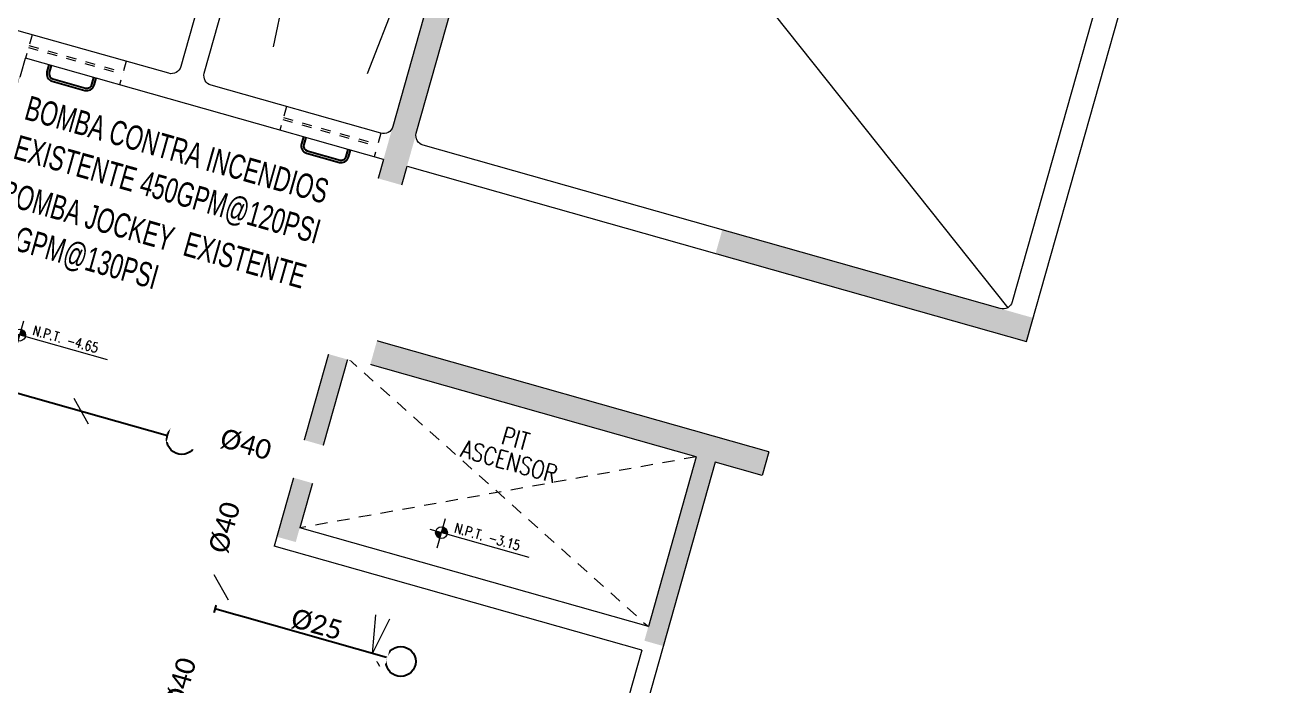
# Model space of a CAD drawing. Header units: inches. Extents: x 0 to 766, y -245 to 236.
# Drawn here: x 58.88 to 71.67, y -196.38 to -189.64 of the extents above; entities that cross this region are included whole.
import ezdxf

# ---------------------------------------------------------------- set-up
doc = ezdxf.new("R2010")
doc.units = ezdxf.units.IN
doc.header["$MEASUREMENT"] = 0
doc.linetypes.add('DASHED2', pattern=[0.375, 0.25, -0.125])
doc.linetypes.add('HIDDEN2', pattern=[0.1875, 0.125, -0.0625])
for name, color, linetype, lineweight in [('00 SOS 911 - ACCES. ACI', 125, 'Continuous', 9), ('000 SOS 911 - ACCESORIOS ACI', 3, 'Continuous', 20), ('000 SOS 911 ROCIADORES', 5, 'Continuous', 25), ('000 SOS 911 TEXTOS', 4, 'Continuous', 0), ('000 SOS 911 TEXTOS ACI', 7, 'Continuous', 9), ('000 SOS 911 TUBERIA ACI', 1, 'Continuous', 25), ('HATCH', 251, 'Continuous', 9), ('MUROS', 251, 'Continuous', 9), ('NIVELES-NPT', 251, 'Continuous', 9), ('PROYECCION', 251, 'DASHED2', 9), ('PROYECCIONES', 251, 'HIDDEN2', 9), ('TEXTO-AMBIENTE', 251, 'Continuous', 9)]:
    doc.layers.add(name, color=color, linetype=linetype, lineweight=lineweight)
doc.layers.add('LAYERYYY', color=7, linetype='Continuous')
doc.styles.add('P&R', font='calibril.ttf')
doc.styles.add('PIPE', font='ARIALN.TTF', dxfattribs={"width": 0.8})
doc.styles.add('ROMANS', font='romans.shx', dxfattribs={"width": 0.8})

# ---------------------------------------------------------------- blocks, each defined once
blk = doc.blocks.new('A$C36F44313')
at = {"color": 6}
for points in [[(-1.45335216075e-05, 0.1500128470361233), (-1.45337544382e-05, 0.0750129595398903, 0.4142135466428938), (0.0749854635214433, 1.29602849483e-05), (0.4249849610496315, 1.29453837872e-05, 0.4142135630095771), (0.4999849632149564, 0.0750129446387291), (0.4999849634477871, 0.150012943893671)], [(0.0249854665016756, 0.1500128470361233), (0.0249854662688449, 0.0750129595398903, 0.4142135532722186), (0.0749854645691812, 0.0250129587948322), (0.4249849616317079, 0.025012943893671, 0.4142135700108899), (0.4749849631916734, 0.0750129446387291), (0.4749849634245038, 0.150012943893671)]]:
    blk.add_lwpolyline(points, format="xyb", dxfattribs=at)
blk = doc.blocks.new('A$C4D4D0569')
blk.add_blockref('A$C36F44313', (1.43747311085e-05, -1.28149986267e-05))
blk = doc.blocks.new('NPT')
at = {"layer": 'NIVELES-NPT'}
h = blk.add_hatch(color=256, dxfattribs=at)
h.paths.add_polyline_path([(0, -0.0613262704653153), (0, 0), (-0.0602854464600569, 0, 0.0042792132716365), (-0.0602942788464134, -0.0010319916191293, 0.4142135623729712)])
h.paths.add_polyline_path([(0, 0), (0.0602854464600569, 0, 0.4092090227639318), (0, 0.0592622872270567)])
blk.add_line((0.9320041173916704, 0), (-0.1193010463946393, 0), dxfattribs=at)
blk.add_lwpolyline([(0, -0.1597670624796592), (0, 0.149364873615923)], dxfattribs=at)
at = {"layer": 'NIVELES-NPT', "linetype": 'Continuous'}
blk.add_circle((0, -0.0010319916191293), 0.0602942788463125, dxfattribs=at)
at = {"layer": 'NIVELES-NPT', "style": 'ROMANS', "width": 0.8}
blk.add_attdef('N.P.T.±0.00', (0.1175420202139321, 0.0358007524059758), '', height=0.1, dxfattribs=at)
blk = doc.blocks.new('UPR1')
at = {"layer": '000 SOS 911 ROCIADORES'}
blk.add_circle((0, 0), 6, dxfattribs=at)
blk = doc.blocks.new('000 SOS911 - COLGADORES')
at = {"layer": '000 SOS 911 - ACCESORIOS ACI'}
blk.add_lwpolyline([(2289.820134768947, 2442.903941979981), (2290.030596254191, 2442.69308939925)], dxfattribs=at)
blk = doc.blocks.new('SPRIG4')
blk.add_circle((0, -2.728484105318785e-12), 5.999999999999999)
at = {"layer": 'LAYERYYY', "insert": (11.61949032314078, 12.96447234337757), "char_height": 7.5, "width": 9.441116276991707, "attachment_point": 2, "style": 'P&R'}
blk.add_mtext('EC', dxfattribs=at)

msp = doc.modelspace()

# ---------------------------------------------------------------- hatches: boundary and pattern name
at = {"layer": 'HATCH'}
h = msp.add_hatch(color=256, dxfattribs=at)
h.dxf.hatch_style = 1
h.paths.add_polyline_path([(64.95872284704713, -197.7181707033376), (60.96524222337479, -196.5891833510459), (59.97226958337575, -200.1015198029538), (60.16473042563332, -200.1559301975721), (61.08969167996698, -196.8841643309035), (64.65014051415633, -197.8907302968877), (63.18109673554433, -203.0870665379572), (59.42818341889654, -202.0260893050299), (59.36017185182794, -202.2666614213782), (63.35365646544106, -203.3956493306399)])
h.paths.add_polyline_path([(54.11499187584866, -195.0890265690367), (53.78853770256386, -196.2437679570505), (53.5479105420314, -196.1757408285723), (53.94237600115321, -194.7804283189892), (57.26225749116071, -195.7189840670324), (57.19424620507036, -195.959555189498)])
h.paths.add_polyline_path([(52.47338825729824, -199.976780405382), (55.79326950611669, -200.9153360852393), (55.8612812682739, -200.6747632788192), (52.5413996406796, -199.7362089387768)])
h.paths.add_polyline_path([(63.8489207785874, -186.3889675065791), (61.45492350800139, -194.8570710180827), (61.64738045306339, -194.9114800602677), (62.17786848385941, -193.035025307546), (65.73832109286354, -194.0415923377955), (65.20783306130751, -195.9180470932058), (65.40028994901286, -195.9724561191756), (65.93077797785233, -194.0960013629972), (66.4119202400352, -194.2320239400553), (66.47993152789915, -193.9914528113164), (62.29399456632157, -192.8080566010695), (64.08949250982296, -186.4569789647735)])
h.paths.add_polyline_path([(55.77737712310201, -188.2898332233488), (55.45772863650609, -189.4205013761687), (54.49544414695207, -189.148456231894), (54.42743286086164, -189.3890273543596), (58.70956704715294, -190.5996192584781), (58.77757377526487, -190.3590642586014), (55.69829520099316, -189.4885287848479), (56.01794824556754, -188.3578445094392)])
h.paths.add_polyline_path([(60.09702384228086, -185.6919958845466), (60.16503522692902, -185.4514244134604), (57.18195330288968, -184.6080844643935), (57.34522340364897, -184.0305616198396), (57.0084238307913, -183.9353458189156), (56.84515359791069, -184.5128691361613), (55.88286887528935, -184.2408239259967), (55.81485760110687, -184.481395006341)])
h.paths.add_polyline_path([(58.28377915174764, -180.7106801296361), (58.39255423664807, -180.3259183382476), (62.00112106702126, -181.3460877109684), (62.06913233334949, -181.1055166584063), (57.16148142672922, -179.7180864198083), (57.09347036081019, -179.9586567634785), (58.15198328249633, -180.2579064174245), (58.04320801990001, -180.6426688408932)])
h.paths.add_polyline_path([(67.24097390474923, -187.3479267328389), (70.41651270988454, -188.2456757060071), (70.34850142126051, -188.4862468374345), (67.17296261612523, -187.5884978642664)])
h.paths.add_polyline_path([(66.98094354425719, -182.7539214953911), (70.83008149561184, -183.8421020705499), (70.89809277942202, -183.6015309561501), (67.04895482806731, -182.5133503809913)])
h.paths.add_polyline_path([(65.93515721299487, -191.9668922968994), (69.11069600152247, -192.8646412653725), (69.17870728837298, -192.6240701402183), (66.00316849984534, -191.7263211717453)])
h = msp.add_hatch(color=251, dxfattribs=at)
h.dxf.hatch_style = 1
h.paths.add_polyline_path([(64.95872284704713, -197.7181707033376), (60.96524222337479, -196.5891833510459), (59.97226958337575, -200.1015198029538), (60.16473042563332, -200.1559301975721), (61.08969167996698, -196.8841643309035), (64.65014051415633, -197.8907302968877), (63.18109673554433, -203.0870665379572), (59.42818341889654, -202.0260893050299), (59.36017185182794, -202.2666614213782), (63.35365646544106, -203.3956493306399)])
h.paths.add_polyline_path([(54.11499187584866, -195.0890265690367), (53.78853770256386, -196.2437679570505), (53.5479105420314, -196.1757408285723), (53.94237600115321, -194.7804283189892), (57.26225749116071, -195.7189840670324), (57.19424620507036, -195.959555189498)])
h.paths.add_polyline_path([(52.47338825729824, -199.976780405382), (55.79326950611669, -200.9153360852393), (55.8612812682739, -200.6747632788192), (52.5413996406796, -199.7362089387768)])
h.paths.add_polyline_path([(63.8489207785874, -186.3889675065791), (61.45492350800139, -194.8570710180827), (61.64738045306339, -194.9114800602677), (62.17786848385941, -193.035025307546), (65.73832109286354, -194.0415923377955), (65.20783306130751, -195.9180470932058), (65.40028994901286, -195.9724561191756), (65.93077797785233, -194.0960013629972), (66.4119202400352, -194.2320239400553), (66.47993152789915, -193.9914528113164), (62.29399456632157, -192.8080566010695), (64.08949250982296, -186.4569789647735)])
h.paths.add_polyline_path([(55.77737712310201, -188.2898332233488), (55.45772863650609, -189.4205013761687), (54.49544414695207, -189.148456231894), (54.42743286086164, -189.3890273543596), (58.70956704715294, -190.5996192584781), (58.77757377526487, -190.3590642586014), (55.69829520099316, -189.4885287848479), (56.01794824556754, -188.3578445094392)])
h.paths.add_polyline_path([(60.09702384228086, -185.6919958845466), (60.16503522692902, -185.4514244134604), (57.18195330288968, -184.6080844643935), (57.34522340364897, -184.0305616198396), (57.0084238307913, -183.9353458189156), (56.84515359791069, -184.5128691361613), (55.88286887528935, -184.2408239259967), (55.81485760110687, -184.481395006341)])
h.paths.add_polyline_path([(58.28377915174764, -180.7106801296361), (58.39255423664807, -180.3259183382476), (62.00112106702126, -181.3460877109684), (62.06913233334949, -181.1055166584063), (57.16148142672922, -179.7180864198083), (57.09347036081019, -179.9586567634785), (58.15198328249633, -180.2579064174245), (58.04320801990001, -180.6426688408932)])
h.paths.add_polyline_path([(67.24097390474923, -187.3479267328389), (70.41651270988454, -188.2456757060071), (70.34850142126051, -188.4862468374345), (67.17296261612523, -187.5884978642664)])
h.paths.add_polyline_path([(66.98094354425719, -182.7539214953911), (70.83008149561184, -183.8421020705499), (70.89809277942202, -183.6015309561501), (67.04895482806731, -182.5133503809913)])
h.paths.add_polyline_path([(65.93515721299487, -191.9668922968994), (69.11069600152247, -192.8646412653725), (69.17870728837298, -192.6240701402183), (66.00316849984534, -191.7263211717453)])

# ---------------------------------------------------------------- linework, layer by layer
at = {"layer": '000 SOS 911 TUBERIA ACI', "elevation": -2.610023710192232e-06}
msp.add_lwpolyline([(61.24928201219899, -194.0818811105904), (59.80471974895697, -199.1916207599389)], dxfattribs=at)
at = {"layer": 'MUROS', "color": 250}
for p, q in [((63.1279648190808, -181.695092365369, -3.345648148019993e-06), (61.41648598779227, -189.8580729070682, -3.345648148019993e-06)), ((62.37876995856004, -190.130117904678, -2.951472357567393e-06), (63.8489207785874, -186.3889675065791, -3.345648148019993e-06)), ((64.0894925163204, -186.4569789666104, -3.345648148019993e-06), (68.91791952336469, -192.5199061769849, -3.345648148019993e-06))]:
    msp.add_line(p, q, dxfattribs=at)
at = {"layer": 'MUROS'}
for p, q in [((69.11069600050898, -192.8646412689572, -3.345648148019993e-06), (71.66792036369142, -183.8191670423861, -3.345648148019993e-06)), ((58.70956704689958, -190.5996192593744, -3.345648148019993e-06), (58.8863963908361, -189.9741343406055, -3.345648148019993e-06)), ((62.54310927402545, -191.0079148854205, -3.345648148019993e-06), (58.8863963908361, -189.9741343406055, -3.345648148019993e-06)), ((62.54310927402545, -191.0079148854205, -3.345648148019993e-06), (61.42771904077293, -194.9532994800279, -3.345648148019993e-06)), ((62.29399456338089, -192.8080566002381, -3.345648148019993e-06), (62.7836758171007, -191.0759445401742, -3.345648148019993e-06)), ((62.7836758171007, -191.0759445401742, -3.345648148019993e-06), (69.11069600050898, -192.8646412689572, -3.345648148019993e-06)), ((66.47993150918192, -193.9914528127997, -3.345648148019993e-06), (62.29399456338089, -192.8080566002381, -3.345648148019993e-06)), ((62.17786848461948, -193.0350253048574, -3.345648148019993e-06), (61.68818722481902, -194.7671373864299, -3.345648148019993e-06)), ((65.73832109286354, -194.0415923377955, -3.345648148019993e-06), (62.17786848461948, -193.0350253048574, -3.345648148019993e-06)), ((65.73832109286354, -194.0415923377955, -3.345648148019993e-06), (65.24863983306314, -195.7737044193681, -3.345648148019993e-06)), ((66.47993150918192, -193.9914528127997, -3.345648148019993e-06), (66.41192022278344, -194.2320239351781, -3.345648148019993e-06)), ((65.93077797785233, -194.0960013629972, -3.345648148019993e-06), (64.91060861265103, -197.7045684433198, -3.345648148019993e-06)), ((66.41192022309149, -194.2320239352652, -3.345648148019993e-06), (65.93077798972564, -194.0960013673217, -3.345648148019993e-06)), ((65.24863983306314, -195.7737044193681, -3.345648148019993e-06), (61.68818722481902, -194.7671373864299, -3.345648148019993e-06)), ((65.18062854697271, -196.0142755418335, -3.345648148019993e-06), (61.42771904077293, -194.9532994800279, -3.345648148019993e-06)), ((65.18062854697271, -196.0142755418335, -3.345648148019993e-06), (64.71815173385947, -197.6501594140631, -3.345648148019993e-06))]:
    msp.add_line(p, q, dxfattribs=at)
at = {"layer": 'MUROS', "elevation": -3.345648148019993e-06}
for points in [[(56.53700891727027, -179.9052610937632, -0.4142135623730119), (56.6604418805689, -179.8362371595654), (58.05575461358517, -180.2307026818534, -0.4142135616697275), (58.12477854824218, -180.3541356449189), (58.04320801990001, -180.6426688408932), (58.28377915174764, -180.7106801296361), (58.36534968745795, -180.4221469338091, -0.414213556093858), (58.48878265024992, -180.3531230014036), (62.77094860527806, -181.5637238867857, -0.414213562373095), (62.83997253993503, -181.6871568498512), (60.47318036742945, -190.0590298478886, -0.414213562373095), (60.34974740410276, -190.1280537820786), (58.71383199673583, -189.6655680537422), (58.56420716738756, -190.1948245229871, -0.414213562373095), (58.44077420383555, -190.2638484580812), (55.79452364998498, -189.5157332992857, -0.414213562373095), (55.72549971558135, -189.392300335324), (56.01794824556754, -188.3578445094392), (55.77737712310201, -188.2898332233488), (55.48493315084099, -189.324272927541, -0.414213562373095), (55.3615001875143, -189.3932968617309), (54.06241589343558, -189.0260358510381, -0.414213562373095), (53.99339195880664, -188.9026028879805)], [(62.878891618286, -190.7391449663924), (64.0894925163204, -186.4569789666104), (63.8489207785874, -186.3889675065791), (62.6383204696192, -190.6711314227025, -0.4142135623730898), (62.51488750629255, -190.7401553568926), (60.78277542455191, -190.2504740970446, -0.4142135623731003), (60.71375148989493, -190.1270411339791), (63.08054366240054, -181.7551681359417, -0.414213562373095), (63.20397662572725, -181.6861442017517), (71.26310950614366, -183.9645223643234, -0.414213562373095), (71.3321334408006, -184.0879553273889), (70.20314608957118, -188.0814359678448, -0.414213562373095), (70.07971312624454, -188.1504599020348), (67.24097390474923, -187.3479267328389), (67.17296261612523, -187.5884978642664), (70.01170183762045, -188.3910310334622, -0.414213562373095), (70.08072577227745, -188.5144639965277), (68.96534068024226, -192.4598304055002, -0.4142135619372374), (68.8419077168023, -192.5288543406259), (62.94791555274564, -190.8625779303699, -0.414213562551807)]]:
    msp.add_lwpolyline(points, format="xyb", close=True, dxfattribs=at)
at = {"layer": 'PROYECCION', "ltscale": 0.5}
for p, q in [((62.17786847696595, -193.0350253085006, -3.759645776119993e-06), (65.24863983306314, -195.7737044193681, -3.759645776119993e-06)), ((65.73832109291959, -194.0415923378114, -4.081272561519731e-06), (61.6881872294602, -194.767137393549, -4.081272561519731e-06))]:
    msp.add_line(p, q, dxfattribs=at)
at = {"layer": 'PROYECCIONES', "ltscale": 0.5}
for p, q in [((58.95440311920136, -189.7335793398326, -3.345648148019993e-06), (58.88639183311092, -189.9741504622982, -3.345648148019993e-06)), ((58.92311792809909, -189.8442420565401, -3.307122255319993e-06), (59.8854024179612, -190.1162872009019, -3.307122255319993e-06)), ((58.91767702533348, -189.8634877459072, -3.307122255319993e-06), (59.87996151519557, -190.135532890269, -3.307122255319993e-06)), ((59.9166876090635, -190.0056244841943, -3.345648148019993e-06), (59.84867632297306, -190.2461956066599, -3.345648148019993e-06)), ((61.55260301643044, -190.4681102125307, -3.345648148019993e-06), (61.48459173034, -190.7086813349963, -3.345648148019993e-06)), ((61.51587692230916, -190.5980186195016, -3.307122255319993e-06), (62.47816141217129, -190.8700637638633, -3.307122255319993e-06)), ((61.52131782532815, -190.5787729292384, -3.307122255319993e-06), (62.48360231519027, -190.8508180736001, -3.307122255319993e-06)), ((62.51488750629255, -190.7401553568926, -3.345648148019993e-06), (62.44687622020213, -190.980726479358, -3.345648148019993e-06))]:
    msp.add_line(p, q, dxfattribs=at)

# ---------------------------------------------------------------- block references
at = {"rotation": 344.2139988296181}
for p in [(59.08615654682453, -190.18650465841, -3.473445048519993e-06), (61.68435644405361, -190.9210355311082, -3.473445048519993e-06)]:
    msp.add_blockref('A$C4D4D0569', p, dxfattribs=at)
for p, values in [((58.82850887158719, -192.7985305215236, -3.345648148019993e-06), {'N.P.T.±0.00': 'N.P.T. -4.65'}), ((63.13593781293663, -194.8149254953417, -3.759645776119993e-06), {'N.P.T.±0.00': 'N.P.T. -3.15'})]:
    msp.add_blockref('NPT', p, dxfattribs=at).add_auto_attribs(values)
at = {"layer": '00 SOS 911 - ACCES. ACI', "rotation": 344.2139988296181}
for p in [(-2808.657747406667, -1921.278380837938, -2.401398975604503e-06), (-2805.679714086717, -1923.752399566637, -2.610023710192232e-06)]:
    msp.add_blockref('000 SOS911 - COLGADORES', p, dxfattribs=at)
at = {"layer": '000 SOS 911 ROCIADORES', "xscale": 0.0254, "yscale": 0.0254, "zscale": 0.0254, "rotation": 344.2139988296181}
msp.add_blockref('UPR1', (62.72010828128931, -196.1299662418835, -2.610023710192232e-06), dxfattribs=at)

# ---------------------------------------------------------------- texts
at = {"layer": 'TEXTO-AMBIENTE', "color": 251, "insert": (63.17218137864143, -193.5588770149344, -3.759645776119993e-06), "char_height": 0.18, "attachment_point": 1, "rotation": 344.21399882961816, "line_spacing_factor": 0.8, "style": 'ROMANS'}
msp.add_mtext_dynamic_manual_height_columns('\\pxqc;PIT\\PASCENSOR', width=1.550531295145077, gutter_width=5.556200208710606, heights=[0], dxfattribs=at)

# ---------------------------------------------------------------- next in the draw order: texts
at = {"layer": '000 SOS 911 TEXTOS', "insert": (61.86143930261345, -195.7549424748402, -1.622185330261532e-06), "char_height": 0.2, "width": 1.371033159672498, "attachment_point": 5, "rotation": 344.21399882961816, "style": 'P&R', "bg_fill": 2}
msp.add_mtext('\\A1;{\\C256;%%C25}', dxfattribs=at)
at = {"layer": '000 SOS 911 TEXTOS ACI', "insert": (58.93180945213238, -190.3522573123448, -3.515312631363635e-07), "char_height": 0.15, "width": 3.942943091931856, "attachment_point": 1, "rotation": 344.2366324082495, "style": 'PIPE', "bg_fill": 3, "box_fill_scale": 2, "bg_fill_color": 256, "bg_fill_transparency": 0}
msp.add_mtext('\\pxql;{\\H1.66667x;BOMBA CONTRA INCENDIOS  EXISTENTE 450GPM@120PSI} ', dxfattribs=at)

# ---------------------------------------------------------------- next in the draw order: linework, layer by layer
at = {"layer": '000 SOS 911 - ACCESORIOS ACI'}
for q in [(62.46649711688656, -195.6531486160643, -2.610023710192232e-06), (62.608457192481, -195.6932818091745, -2.610023710192232e-06)]:
    msp.add_line((62.43142293439924, -196.0483526976265, -2.610023710192232e-06), q, dxfattribs=at)

# ---------------------------------------------------------------- next in the draw order: texts
at = {"layer": '000 SOS 911 TEXTOS', "insert": (60.92436690702763, -194.763725147336, -1.664678939558639e-06), "char_height": 0.2, "width": 1.371033159672498, "attachment_point": 5, "rotation": 74.21399882961816, "style": 'P&R', "bg_fill": 2}
msp.add_mtext('\\A1;%%C40', dxfattribs=at)
at = {"layer": '000 SOS 911 TEXTOS ACI', "insert": (58.68790974316501, -191.2149851054538, -3.515312631363635e-07), "char_height": 0.15, "width": 3.942943091931856, "attachment_point": 1, "rotation": 344.2366324082495, "style": 'PIPE', "bg_fill": 3, "box_fill_scale": 2, "bg_fill_color": 256, "bg_fill_transparency": 0}
msp.add_mtext('\\pxql;{\\H1.66667x;BOMBA JOCKEY  EXISTENTE 05GPM@130PSI} ', dxfattribs=at)

# ---------------------------------------------------------------- next in the draw order: linework, layer by layer
at = {"layer": '000 SOS 911 TUBERIA ACI', "elevation": -2.610023710192232e-06}
for points in [[(56.42454622700357, -192.7178916074666), (60.33642513520242, -193.8238095283292)], [(60.62972944769649, -193.9067288883261), (61.24928201219899, -194.0818811105904)]]:
    msp.add_lwpolyline(points, dxfattribs=at)

# ---------------------------------------------------------------- next in the draw order: block references
at = {"layer": '00 SOS 911 - ACCES. ACI', "rotation": 344.2139988296181}
msp.add_blockref('000 SOS911 - COLGADORES', (-2807.2263514407, -1923.075482264473, -2.610023710192178e-06), dxfattribs=at)
at = {"layer": '000 SOS 911 ROCIADORES', "xscale": 0.0254, "yscale": 0.0254, "zscale": 0.0254, "rotation": 344.2139988296181}
msp.add_blockref('SPRIG4', (60.48307729144946, -193.8652692083276, -2.610023710192232e-06), dxfattribs=at)

# ---------------------------------------------------------------- next in the draw order: texts
at = {"layer": '000 SOS 911 TEXTOS', "char_height": 0.2, "width": 1.371033159672498, "attachment_point": 5, "style": 'P&R', "bg_fill": 2}
for insert, rotation in [((61.13712578014702, -193.9179013861715, -3.260772049150447e-06), 344.21399882961816), ((60.47509855314075, -196.3528877466005, -1.664678939558585e-06), 74.21399882961816)]:
    msp.add_mtext('\\A1;%%C40', dxfattribs=dict(at, insert=insert, rotation=rotation))

# ---------------------------------------------------------------- next in the draw order: linework, layer by layer
at = {"layer": '000 SOS 911 TUBERIA ACI', "elevation": -2.610023710192232e-06}
msp.add_lwpolyline([(62.57345612501429, -196.0885065618771), (60.82197814371821, -195.5933504149289)], dxfattribs=at)

doc.saveas('drawing.dxf')
